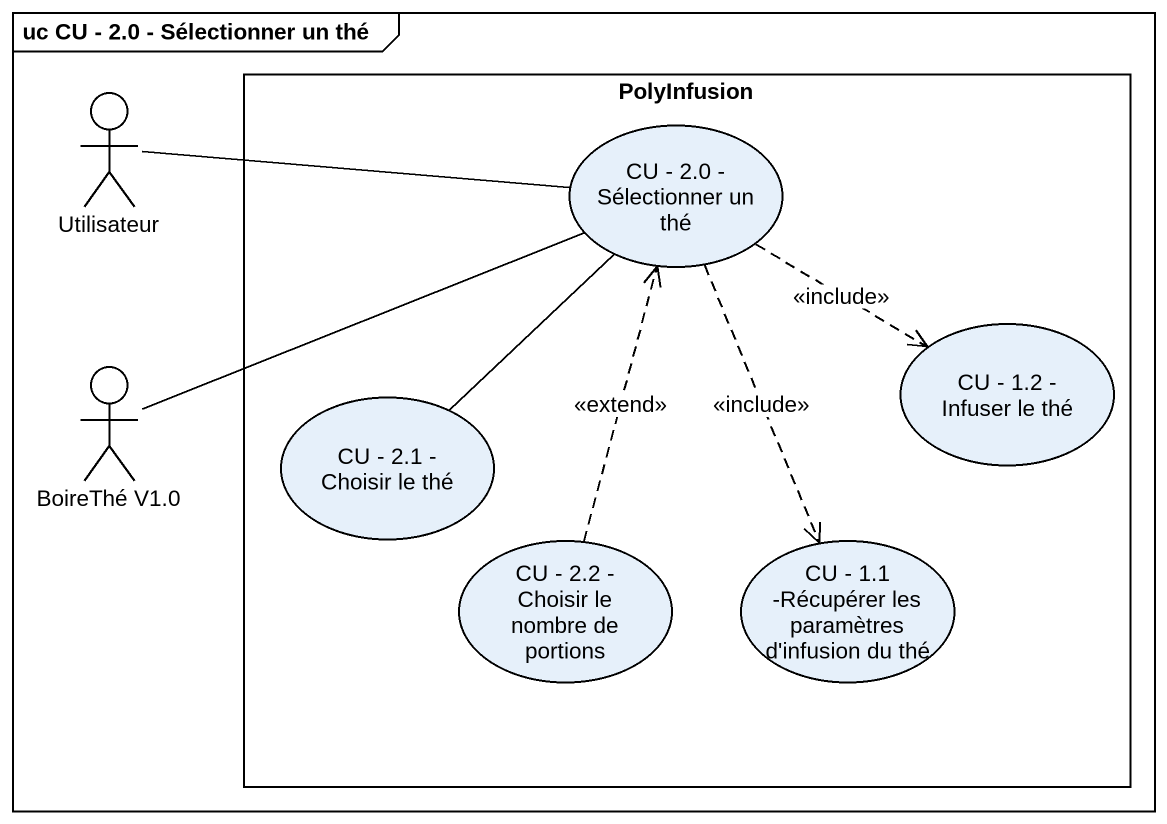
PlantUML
@startuml
mainframe uc CU - 2.0 - Sélectionner un thé
rectangle PolyInfusion {
  usecase "CU - 2.0 - Sélectionner un thé" as CU_2_0_Sélectionner_un_thé
  usecase "CU - 1.2 - Infuser le thé" as CU_1_2_Infuser_le_thé
  usecase "CU - 2.1 - Choisir le thé" as CU_2_1_Choisir_le_thé
  usecase "CU - 2.2 - Choisir le nombre de portions" as CU_2_2_Choisir_le_nombre_de
  usecase "CU - 1.1 -Récupérer les paramètres d'infusion du thé" as CU_1_1_Récupérer_les
}
actor Utilisateur
actor "BoireThé V1.0" as BoireThé_V1_0
Utilisateur -right- CU_2_0_Sélectionner_un_thé
CU_2_0_Sélectionner_un_thé .right.> CU_1_2_Infuser_le_thé : <<include>>
CU_2_0_Sélectionner_un_thé -left- BoireThé_V1_0
CU_2_0_Sélectionner_un_thé -- CU_2_1_Choisir_le_thé
CU_2_0_Sélectionner_un_thé ..> CU_1_1_Récupérer_les : <<include>>
CU_2_2_Choisir_le_nombre_de .up.> CU_2_0_Sélectionner_un_thé : <<extend>>
@enduml
